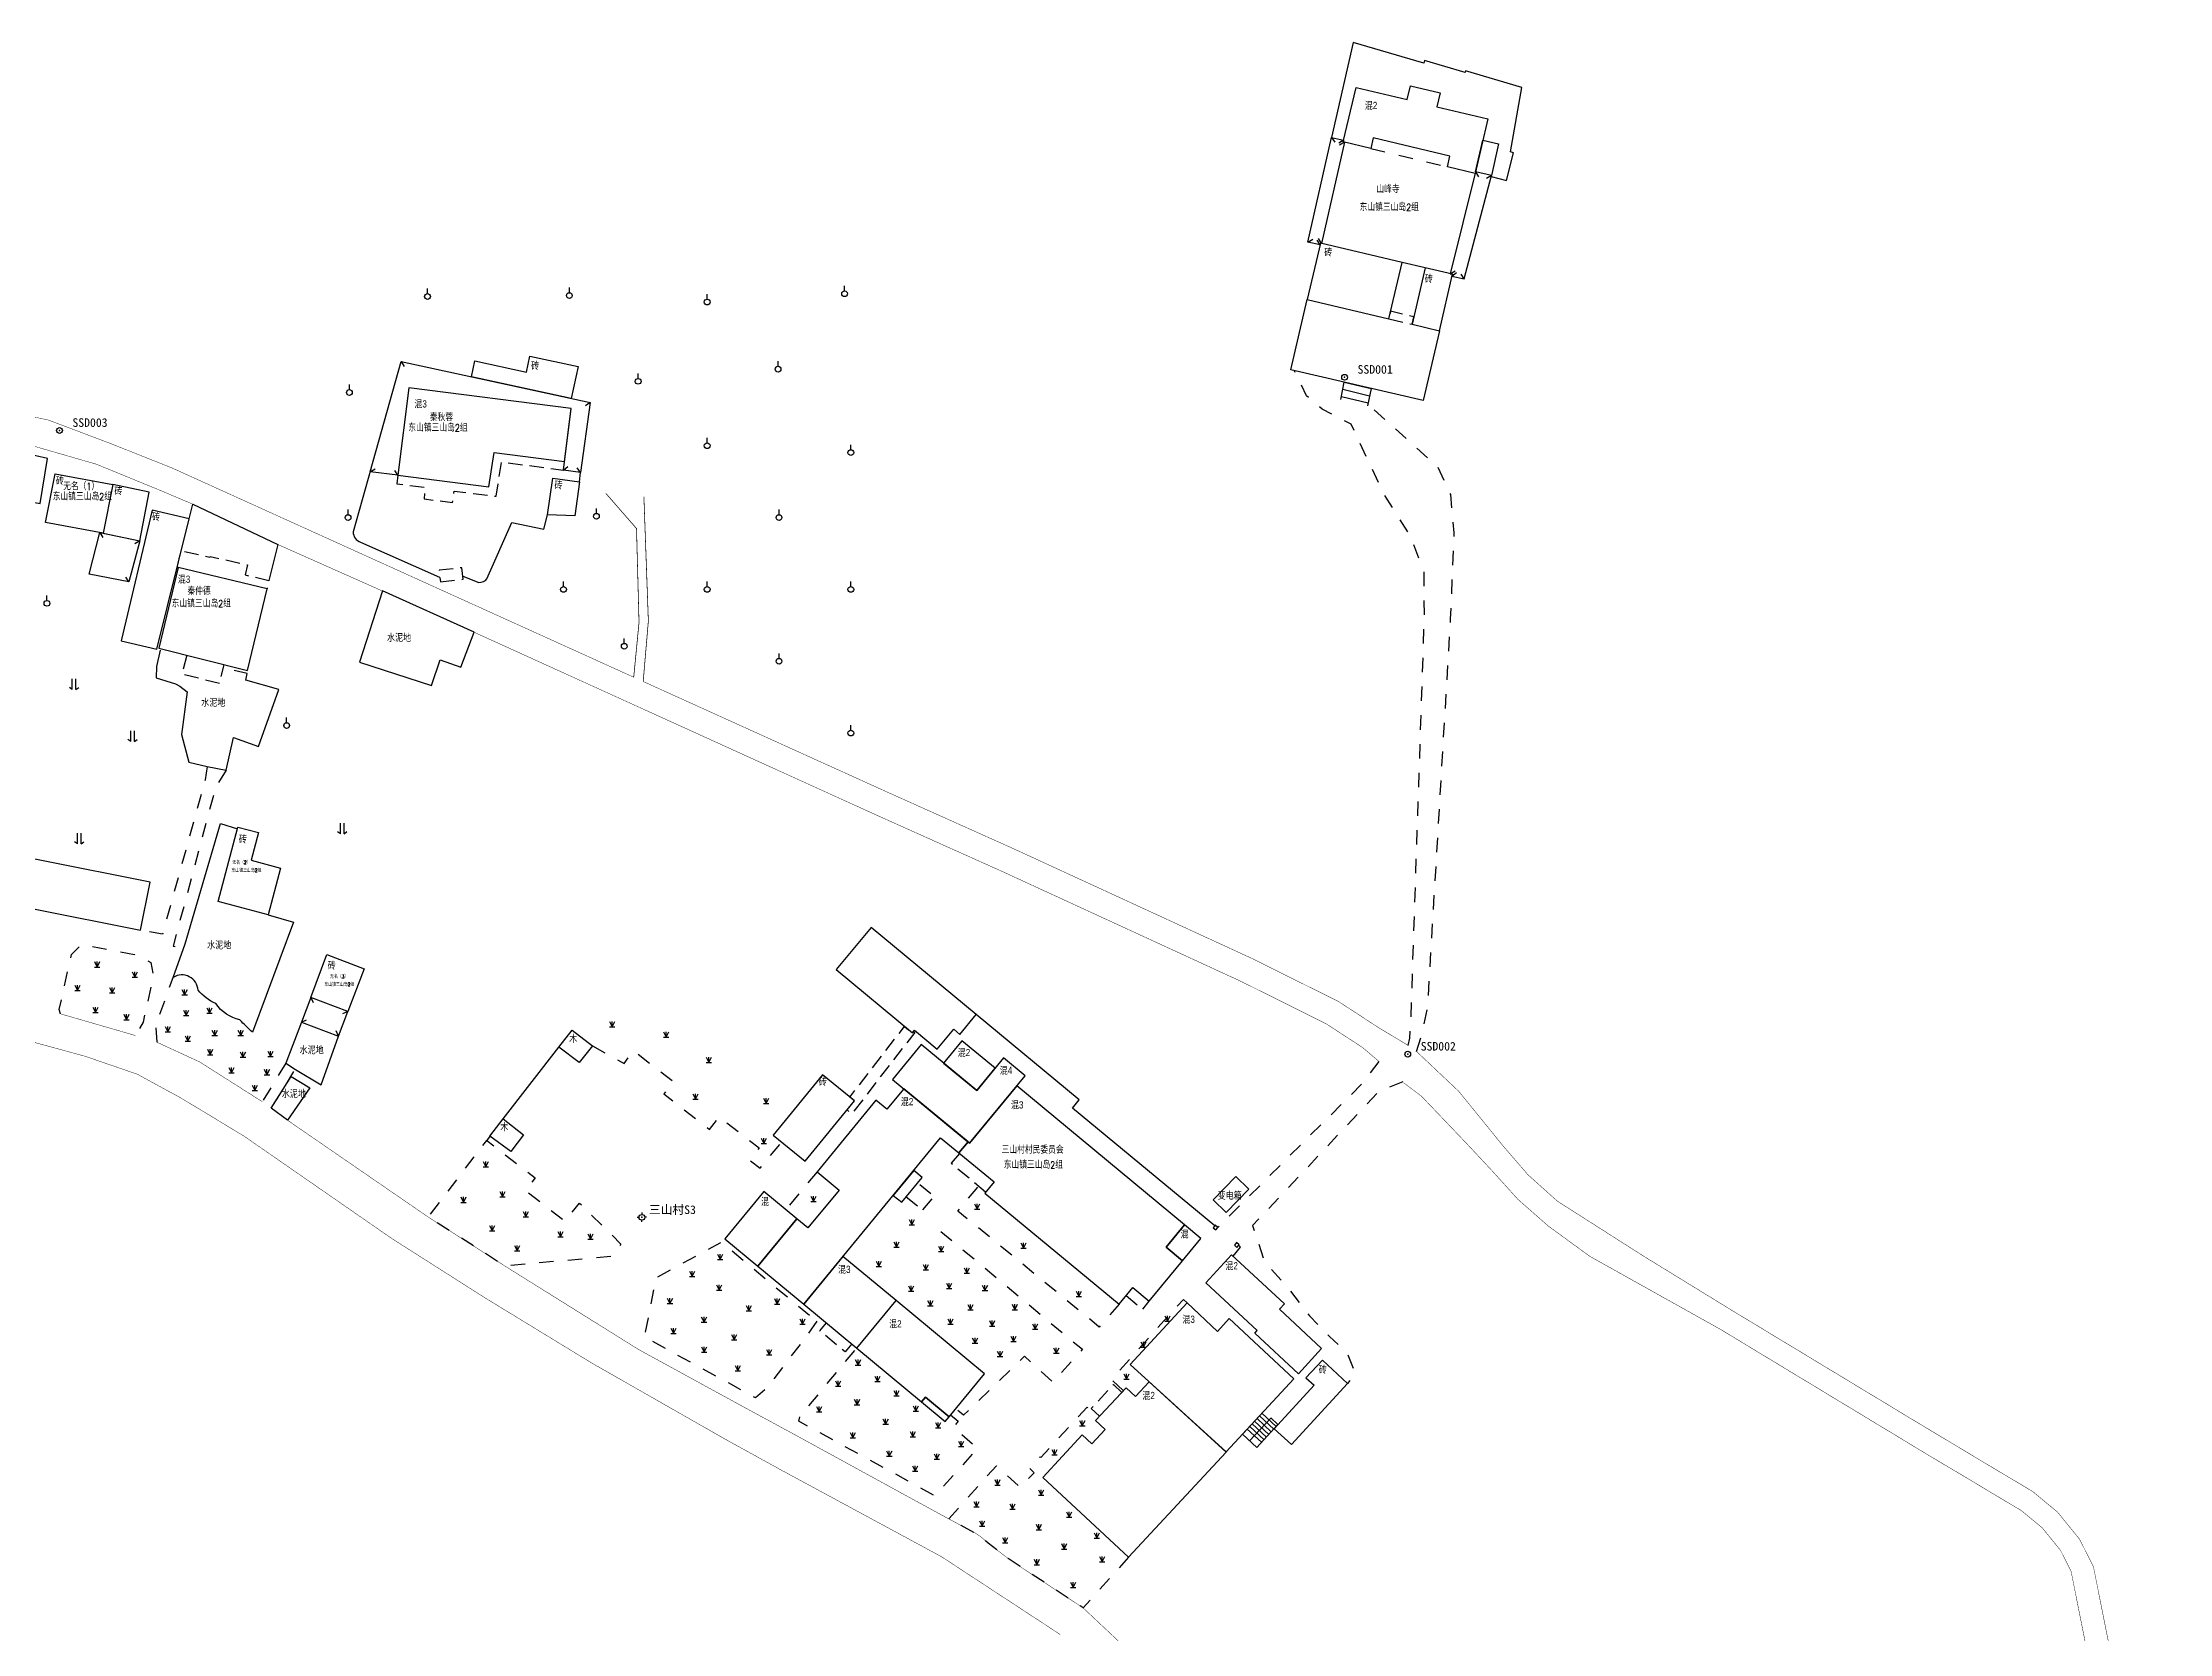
# Model space of a CAD drawing. Header units: millimetres. Extents: x 21943 to 23516, y 12107 to 14027.
# Drawn here: x 22992.5 to 23288.6, y 12977.2 to 13198.7 of the extents above; entities that cross this region are included whole.
import ezdxf
from ezdxf.enums import TextEntityAlignment as Align

# ---------------------------------------------------------------- set-up
doc = ezdxf.new("R2010")
doc.units = ezdxf.units.MM
for name, pattern in [('B10012', [0]), ('X2', [10, 8, -2]), ('X5', [3, 2, -1]), ('X6', [4, 2, -2])]:
    doc.linetypes.add(name, pattern=pattern)
for name, color, linetype in [('$TD_AUDIT_GENERATED_(2AF)', 4, 'Continuous'), ('$TD_AUDIT_GENERATED_(2B2)', 221, 'Continuous'), ('$TD_AUDIT_GENERATED_(2B3)', 4, 'X6'), ('$TD_AUDIT_GENERATED_(2B4)', 7, 'wq'), ('$TD_AUDIT_GENERATED_(2B5)', 2, 'Continuous'), ('$TD_AUDIT_GENERATED_(2B6)', 7, 'Continuous'), ('$TD_AUDIT_GENERATED_(2B7)', 7, 'Continuous'), ('$TD_AUDIT_GENERATED_(2BA)', 7, 'Continuous'), ('$TD_AUDIT_GENERATED_(2BB)', 4, 'Continuous'), ('$TD_AUDIT_GENERATED_(2BD)', 6, 'Continuous'), ('$TD_AUDIT_GENERATED_(2C2)', 7, 'Continuous'), ('$TD_AUDIT_GENERATED_(2C3)', 2, 'Continuous'), ('KZD', 1, 'Continuous'), ('ZBTZ', 3, 'Continuous')]:
    doc.layers.add(name, color=color, linetype=linetype)
doc.styles.add('$TD_AUDIT_GENERATED_(2CC)', font='simhei.ttf')
doc.styles.add('HZ', font='rs.shx', dxfattribs={"width": 0.8, "bigfont": 'hztxt.shx'})
doc.styles.get("Standard").update_dxf_attribs({"font": 'arial.ttf'})
doc.linetypes.add('10422', pattern='A,1,[150,AAA.SHX,S=1,R=0,X=0,Y=1],2,[177,AAA.SHX,S=1,R=0,X=0,Y=0.8],1', length=4)
doc.linetypes.add('1161', pattern='A,0,[149,AAA.SHX,S=0.15,R=0,X=0,Y=0],-1.6', length=1.6)
doc.linetypes.add('443', pattern='A,9.4,[169,AAA.SHX,S=1,R=0,X=0,Y=0.15],0.6', length=10)
doc.linetypes.add('wq', pattern='A,5.4,[169,AAA.SHX,S=1,R=0,X=0,Y=-1.15],0.6', length=6)

# ---------------------------------------------------------------- blocks, each defined once
blk = doc.blocks.new('921001')
blk.add_line((0, 0.8), (0, 2.2))
blk.add_circle((0, 0), 0.8)
blk = doc.blocks.new('gc124')
for p, q in [((-0.75, 1.5), (0, 0)), ((-0.75, 0), (0.75, 0)), ((0, 0), (0, 1.5)), ((0, 0), (0.75, 1.5))]:
    blk.add_line(p, q)
blk = doc.blocks.new('gc117')
blk.add_circle((0, 0), 0.8)
blk.add_point((0, 0))
blk = doc.blocks.new('gc116')
for p, q in [((-1.3, 0), (-0.8, 0)), ((0, 1.3), (0, 0.8)), ((1.3, 0), (0.8, 0)), ((0, -1.3), (0, -0.8))]:
    blk.add_line(p, q)
blk.add_circle((0, 0), 0.8)
blk.add_point((0, 0))
blk = doc.blocks.new('951001')
for p, q in [((-0.5, 0), (-1.31, 0.59)), ((-0.5, 0), (-0.5, 3)), ((0.5, 0), (0.5, 3)), ((0.5, 0), (1.3, 0.6))]:
    blk.add_line(p, q)

msp = doc.modelspace()

# ---------------------------------------------------------------- linework, layer by layer
at = {"layer": '$TD_AUDIT_GENERATED_(2AF)', "linetype": '10422', "flags": 128}
msp.add_lwpolyline([(23186.94, 13158.57), (23184.68, 13148.83), (23166.25, 13153.12), (23168.55, 13162.89)], dxfattribs=at)
at = {"layer": '$TD_AUDIT_GENERATED_(2B2)', "linetype": 'Continuous', "flags": 128}
for points in [[(23175.37, 13192.42), (23182.44, 13190.73), (23182.9, 13192.66), (23187.06, 13191.67), (23186.6, 13189.74), (23193.69, 13188.05), (23191.93, 13180.46), (23188.06, 13181.39), (23188.42, 13182.86), (23177.74, 13185.41), (23177.39, 13183.93), (23173.56, 13184.84)], [(23170.33, 13170.5), (23168.64, 13170.89), (23171.94, 13185.47), (23173.61, 13185.09), (23173.56, 13184.84), (23173.74, 13184.8), (23170.54, 13170.71), (23170.39, 13170.75)], [(23193, 13185.08), (23195.17, 13184.58), (23194.18, 13180.17), (23191.98, 13180.69)], [(23188.7, 13166.17), (23190.39, 13165.77), (23194.18, 13180.17), (23191.98, 13180.69), (23188.43, 13166.5), (23188.76, 13166.42)], [(23179.91, 13160.22), (23181.76, 13168.07), (23170.39, 13170.75), (23168.55, 13162.89)], [(23183.14, 13159.46), (23186.94, 13158.57), (23188.76, 13166.42), (23184.98, 13167.31)], [(23067.38, 13138.84), (23064.98, 13139.17), (23066.07, 13147.73), (23043.47, 13150.62), (23041.95, 13138.45), (23038.07, 13138.94), (23042.4, 13154.27), (23068.7, 13148.58)], [(23066.07, 13147.73), (23043.47, 13150.62), (23041.95, 13138.45), (23054.62, 13136.84), (23055.34, 13141.63), (23065.13, 13140.36)], [(22988.86, 13135.14), (22992.14, 13134.51), (22993.15, 13140.77), (22989.89, 13141.51)], [(22994.22, 13138.65), (23002.27, 13137.16), (23000.9, 13130.39), (22992.88, 13131.88)], [(23007.29, 13136.09), (23002.27, 13137.16), (23000.9, 13130.39), (23006, 13129.32)], [(23063.51, 13138.02), (23067.2, 13137.52), (23066.55, 13132.78), (23062.75, 13132.92)], [(23008.39, 13114.24), (23012.87, 13132.39), (23007.71, 13133.57), (23003.42, 13115.38)], [(23000.46, 13130.48), (23006, 13129.32), (23004.49, 13123.59), (22998.94, 13124.69)], [(23008.66, 13114.38), (23020.99, 13111.26), (23023.72, 13122.63), (23011.35, 13125.59)], [(23019.65, 13089.47), (23022.53, 13088.74), (23021.5, 13084.87), (23025.59, 13083.78), (23023.88, 13077.25), (23016.9, 13079.11)], [(22976.24, 13081.05), (23006.11, 13075.12), (23007.46, 13081.82), (22977.59, 13087.75)], [(23102.95, 13069.64), (23113.57, 13060.84), (23113.86, 13061.19), (23117, 13058.58), (23119.33, 13061.33), (23120.19, 13060.63), (23122.45, 13063.4), (23107.82, 13075.52)], [(23034.97, 13063.82), (23029.8, 13065.78), (23032.06, 13071.72), (23037.22, 13069.76)], [(23028.5, 13062.34), (23033.66, 13060.38), (23034.97, 13063.82), (23029.8, 13065.78)], [(23117.92, 13056.64), (23122.54, 13052.81), (23125.08, 13055.9), (23120.46, 13059.72)], [(23110.82, 13054.33), (23121.54, 13045.5), (23129.27, 13054.87), (23126.27, 13057.34), (23122.54, 13052.81), (23114.81, 13059.2)], [(23120.05, 13044.12), (23124.94, 13040.08), (23123.66, 13038.54), (23142.35, 13023.09), (23144.26, 13025.37), (23146.56, 13023.47), (23151.2, 13029.11), (23148.91, 13031), (23151.46, 13034.1), (23128.09, 13053.44), (23121.54, 13045.5), (23121.33, 13045.67)], [(23092.06, 13028.37), (23098.45, 13023.08), (23117.5, 13046.23), (23120.05, 13044.12), (23121.33, 13045.67), (23112.36, 13053.06), (23110, 13050.21), (23108.47, 13051.49), (23100.29, 13041.5), (23103.37, 13038.96), (23099.03, 13033.69), (23097.49, 13034.96)], [(23110.91, 13038.22), (23112.08, 13037.26), (23114.94, 13040.7), (23113.75, 13041.68)], [(23160.42, 13039.08), (23157.25, 13035.84), (23155.43, 13037.6), (23158.6, 13040.84)], [(23151.46, 13034.1), (23148.91, 13031), (23151.2, 13029.11), (23153.74, 13032.21)], [(23157.99, 13029.95), (23165.38, 13023.12), (23164.69, 13022.37), (23170.53, 13016.92), (23167.32, 13013.38), (23161.27, 13019.04), (23161.58, 13019.41), (23154.44, 13026.05)], [(23157.67, 13021.07), (23166.69, 13012.69), (23157.25, 13002.5), (23143.89, 13014.67), (23151.82, 13023.24), (23156.05, 13019.29)], [(23174.17, 13012.04), (23170.67, 13015.26), (23168.37, 13012.8), (23169.49, 13011.79), (23163.93, 13005.74), (23166.34, 13003.52)], [(23146.54, 13012.26), (23157.26, 13002.49), (23143.67, 12987.86), (23131.73, 12998.95), (23137.22, 13004.88), (23138.54, 13003.63), (23140.39, 13005.63), (23139.08, 13006.86), (23143.33, 13011.45), (23144.63, 13010.23)], [(23114.84, 13009.49), (23118.14, 13006.75), (23118.68, 13007.41), (23115.39, 13010.15)]]:
    msp.add_lwpolyline(points, close=True, dxfattribs=at)
at = {"layer": '$TD_AUDIT_GENERATED_(2B2)', "linetype": 'X5', "flags": 128}
for points in [[(23179.91, 13160.22), (23183.14, 13159.46), (23183.38, 13160.51), (23180.16, 13161.27)], [(23047.85, 13123.62), (23051.01, 13123.98), (23050.83, 13125.58), (23047.67, 13125.22)]]:
    msp.add_lwpolyline(points, close=True, dxfattribs=at)
at = {"layer": '$TD_AUDIT_GENERATED_(2B2)', "linetype": 'Continuous', "elevation": 18.68, "flags": 128}
msp.add_lwpolyline([(23052.19, 13152.15), (23052.67, 13154.36), (23059.85, 13152.81), (23060.33, 13155.02), (23067.03, 13153.57), (23066.07, 13149.15)], close=True, dxfattribs=at)
at = {"layer": '$TD_AUDIT_GENERATED_(2B2)', "color": 2, "linetype": '1161', "flags": 128}
for points, elevation in [([(23039.78, 13122.34), (23036.6, 13112.44), (23046.61, 13109.19), (23047.81, 13112.74), (23050.71, 13111.73), (23052.54, 13116.6)], 19.42), ([(23027.06, 13054.74), (23029.67, 13053.2), (23026.56, 13048.68), (23024.3, 13050.34)], 19.01)]:
    msp.add_lwpolyline(points, close=True, dxfattribs=dict(at, elevation=elevation))
at = {"layer": '$TD_AUDIT_GENERATED_(2B2)', "flags": 128}
for points in [[(23069.01, 13059.01), (23067.16, 13056.69), (23064.36, 13058.86), (23066.18, 13061.2)], [(23094.21, 13046.61), (23098.65, 13042.97), (23105.5, 13051.38), (23101.04, 13054.98)], [(23056.58, 13048.85), (23059.43, 13046.66), (23057.66, 13044.3), (23054.73, 13046.47)], [(23087.48, 13032.16), (23092.06, 13028.37), (23097.49, 13034.96), (23092.91, 13038.75)], [(23155.81, 13033.41), (23156.11, 13033.76), (23155.74, 13034.05), (23155.45, 13033.7)], [(23159.05, 13031.32), (23158.7, 13031.64), (23158.4, 13031.29), (23158.75, 13030.97)], [(23098.45, 13023.08), (23105.84, 13016.95), (23111.31, 13023.56), (23103.9, 13029.7)]]:
    msp.add_lwpolyline(points, close=True, dxfattribs=at)
at = {"layer": '$TD_AUDIT_GENERATED_(2B2)', "color": 6, "linetype": 'X5', "elevation": 3.99, "flags": 128}
msp.add_lwpolyline([(23105.5, 13051.38), (23104.86, 13051.9), (23112.49, 13061.74), (23113.57, 13060.84), (23113.73, 13061.03), (23113.91, 13060.89), (23105.14, 13049.58), (23104.47, 13050.12)], close=True, dxfattribs=at)
at = {"layer": '$TD_AUDIT_GENERATED_(2B2)', "linetype": 'X6', "elevation": 6.78, "flags": 128}
msp.add_lwpolyline([(23100.27, 13020.69), (23098.75, 13018.53), (23093.26, 13011.35), (23091.73, 13010.04), (23091.73, 13010.04), (23076.3, 13018.48), (23077.87, 13026.76), (23086.99, 13031.7)], close=True, dxfattribs=at)
at = {"layer": '$TD_AUDIT_GENERATED_(2B2)', "linetype": 'Continuous', "flags": 128}
msp.add_lwpolyline([(23105.84, 13016.95), (23114.84, 13009.49), (23115.39, 13010.15), (23118.68, 13007.41), (23123.6, 13013.38), (23111.31, 13023.56)], dxfattribs=at)
at = {"layer": '$TD_AUDIT_GENERATED_(2B3)', "linetype": 'X6', "flags": 128}
msp.add_lwpolyline([(23177.39, 13183.93), (23188.06, 13181.39)], dxfattribs=at)
at = {"layer": '$TD_AUDIT_GENERATED_(2B3)', "color": 4, "linetype": 'X5', "flags": 128}
for points in [[(23041.95, 13138.45), (23041.81, 13137.26), (23045.72, 13136.75), (23045.59, 13135.16), (23049.55, 13134.64), (23049.76, 13136.23), (23055.63, 13135.53), (23056.35, 13140.29), (23064.98, 13139.17), (23065.13, 13140.36)], [(23011.35, 13125.59), (23011.2, 13125.63), (23011.77, 13127.95), (23015.75, 13127.04), (23015.78, 13127.16), (23020.99, 13125.97), (23020.66, 13124.57), (23023.99, 13123.81), (23023.72, 13122.63)], [(23112.72, 13038.03), (23114.99, 13036.15), (23116.59, 13038.04), (23114.3, 13039.94)], [(23105.14, 13017.53), (23104.22, 13016.42), (23100.68, 13019.36), (23101.59, 13020.47)], [(23139.64, 13007.47), (23138.47, 13008.55), (23141.55, 13011.89), (23142.72, 13010.8)]]:
    msp.add_lwpolyline(points, dxfattribs=at)
for points, elevation in [([(23012.55, 13113.39), (23011.9, 13110.81), (23017.1, 13109.5), (23017.75, 13112.08)], 19.8), ([(23120.12, 13044.06), (23118.98, 13042.68), (23123.8, 13038.7)], 4.94), ([(23143.33, 13024.26), (23145.63, 13022.35), (23146.56, 13023.47)], 3.5)]:
    msp.add_lwpolyline(points, dxfattribs=dict(at, elevation=elevation))
at = {"layer": '$TD_AUDIT_GENERATED_(2B3)', "linetype": 'X6', "elevation": 3.44, "flags": 128}
msp.add_lwpolyline([(23100.29, 13041.5), (23095.95, 13036.23)], dxfattribs=at)
at = {"layer": '$TD_AUDIT_GENERATED_(2B4)', "linetype": 'wq', "flags": 128}
for points, elevation in [([(23194.14, 13180.03), (23196.28, 13179.47), (23197.24, 13183.34), (23196.83, 13183.45), (23198.44, 13192.4), (23190.6, 13194.74), (23190.53, 13194.52), (23184.89, 13196.17), (23184.79, 13195.82), (23174.94, 13198.68), (23171.94, 13185.47)], 20.47), ([(23184.98, 13167.31), (23181.76, 13168.07)], 16.54), ([(23067.2, 13137.52), (23067.38, 13138.84)], 18.68), ([(23155.68, 13033.98), (23135.85, 13050.36), (23136.8, 13051.5), (23122.45, 13063.4)], 3.63), ([(23158.22, 13029.74), (23159.27, 13031.02), (23159, 13031.26)], 3.8)]:
    msp.add_lwpolyline(points, dxfattribs=dict(at, elevation=elevation))
at = {"layer": '$TD_AUDIT_GENERATED_(2B4)', "linetype": 'wq', "elevation": 18.68, "flags": 128}
for points in [[(23038.23, 13139.5), (23035.72, 13130.59, 0.337135), (23036.75, 13129.13), (23047.74, 13124.26)], [(23050.96, 13124.4), (23053.22, 13123.54, 0.252058), (23054.34, 13124.04), (23057.81, 13131.86), (23062.24, 13130.94), (23062.75, 13132.92), (23062.75, 13132.92), (23062.75, 13132.92)]]:
    msp.add_lwpolyline(points, format="xyb", dxfattribs=at)
at = {"layer": '$TD_AUDIT_GENERATED_(2B4)', "linetype": 'wq', "flags": 128}
msp.add_lwpolyline([(23056.58, 13048.85), (23064.36, 13058.86)], dxfattribs=at)
at = {"layer": '$TD_AUDIT_GENERATED_(2B6)', "linetype": 'Continuous'}
for p, q in [((23159.52, 13004.96), (23162.47, 13008.14)), ((23162.53, 13004.21), (23160.54, 13006.06)), ((23162.86, 13004.58), (23160.88, 13006.42)), ((23163.2, 13004.95), (23161.22, 13006.79)), ((23164.45, 13006.31), (23161.51, 13003.11)), ((23163.54, 13005.32), (23161.56, 13007.16)), ((23163.88, 13005.69), (23161.9, 13007.52)), ((23164.22, 13006.06), (23162.24, 13007.89)), ((23161.51, 13003.11), (23159.52, 13004.96)), ((23162.19, 13003.85), (23160.2, 13005.69))]:
    msp.add_line(p, q, dxfattribs=at)
at = {"layer": '$TD_AUDIT_GENERATED_(2B6)', "linetype": 'Continuous', "flags": 128}
msp.add_lwpolyline([(23163.46, 13007.22), (23160.52, 13004.03)], dxfattribs=at)
at = {"layer": '$TD_AUDIT_GENERATED_(2B6)', "linetype": 'Continuous', "elevation": 3.9, "flags": 128}
msp.add_lwpolyline([(23164.45, 13006.31), (23163.46, 13007.23)], dxfattribs=at)
at = {"layer": '$TD_AUDIT_GENERATED_(2BA)', "linetype": 'B10012'}
for p, q in [((23171.94, 13185.47), (23172.37, 13184.79)), ((23173.61, 13185.09), (23172.94, 13184.66)), ((23173.74, 13184.8), (23173.06, 13184.38)), ((23191.98, 13180.69), (23192.4, 13180)), ((23194.18, 13180.17), (23193.5, 13179.76)), ((23168.64, 13170.89), (23169.32, 13171.32)), ((23170.33, 13170.5), (23169.91, 13171.18)), ((23170.54, 13170.71), (23170.12, 13171.39)), ((23188.43, 13166.5), (23189.12, 13166.92)), ((23188.7, 13166.17), (23189.32, 13166.66)), ((23190.39, 13165.77), (23189.98, 13166.45)), ((23042.4, 13154.27), (23042.81, 13153.58)), ((23068.7, 13148.58), (23068.04, 13148.12)), ((23038.07, 13138.94), (23038.77, 13139.33)), ((23064.98, 13139.17), (23065.61, 13139.66)), ((23067.38, 13138.84), (23066.89, 13139.48)), ((23041.95, 13138.45), (23041.51, 13139.12)), ((23000.46, 13130.48), (23000.88, 13129.79)), ((23006, 13129.32), (23005.32, 13128.9)), ((23004.49, 13123.59), (23004.07, 13124.27)), ((23029.8, 13065.78), (23030.13, 13065.05)), ((23028.5, 13062.34), (23029.23, 13062.67)), ((23034.97, 13063.82), (23034.24, 13063.5)), ((23033.66, 13060.38), (23033.33, 13061.11))]:
    msp.add_line(p, q, dxfattribs=at)
at = {"layer": '$TD_AUDIT_GENERATED_(2BB)', "linetype": 'Continuous', "flags": 128}
for points, const_width, elevation in [([(22819.08, 13130.16), (22819.08, 13130.16), (22819.08, 13130.16), (22823.56, 13130.67), (22827.2, 13132.24), (22834.12, 13136.98), (22865.51, 13155.91), (22869.68, 13157.45), (22874.31, 13158.23), (22880.57, 13158.34), (22904.63, 13154.94), (22913.9, 13154.21), (22940.17, 13155.09), (22947.02, 13154.17), (22961.08, 13152.51), (22972.05, 13150.66), (22993.28, 13146.13), (23001.89, 13142.88), (23010.47, 13139.47)], 0.06, 19.51), ([(22993.28, 13146.13), (23001.89, 13142.88), (23010.47, 13139.47), (23074.77, 13110.34)], 0.06, 3.73), ([(22989.37, 13143.04), (22999.94, 13139.99), (23008.95, 13136.3), (23013.39, 13134.42), (23025.24, 13128.8), (23039.78, 13122.34), (23052.54, 13116.6), (23108.85, 13091.02), (23126.14, 13083.27), (23159.35, 13067.99), (23171.16, 13062.11), (23176.25, 13058.8), (23178.51, 13056.87), (23178.51, 13056.87)], 0.06, 3.73), ([(23076.09, 13109.74), (23076.81, 13118.16), (23076.19, 13135.45)], 0.1, -0.04), ([(23076.09, 13109.74), (23110.29, 13094.25), (23127.6, 13086.49), (23160.87, 13071.18), (23172.92, 13065.19), (23178.37, 13061.63), (23182.58, 13059.09), (23182.58, 13059.09), (23182.58, 13059.09)], 0.06, 3.73), ([(22994.94, 13063.49), (22994.94, 13063.49), (23005.41, 13060.46)], 0.06, 19.04), ([(22990.73, 13059.67), (22998.38, 13057.58), (23005.63, 13055.09), (23011.61, 13051.84), (23020.49, 13046.48), (23041.13, 13032.18), (23053.99, 13024), (23068.89, 13014.9), (23087.51, 13004.28), (23095.2, 13000.04), (23117.61, 12987.93), (23134.17, 12977.08)], 0.06, 4.42), ([(23008.41, 13059.52), (23008.41, 13059.52), (23014.34, 13056.79), (23023.06, 13051.25)], 0.06, 19.04), ([(23288.56, 12933.62), (23278.01, 12986.52), (23276.08, 12990.35), (23273.01, 12994.13), (23269.55, 12996.99), (23255.59, 13005.33), (23227.47, 13022.33), (23215.29, 13029.81), (23203.38, 13037.4), (23199.28, 13041.08), (23195.81, 13045.1), (23189.63, 13052.71), (23189.63, 13052.71), (23183.78, 13058.23)], 0.06, 4.42), ([(23285.28, 12933.87), (23274.9, 12985.87), (23273.42, 12988.81), (23270.89, 12991.93), (23267.99, 12994.33), (23254.28, 13002.51), (23226.14, 13019.53), (23207.89, 13029.73), (23202.09, 13033.96), (23197.88, 13037.66), (23194.41, 13041.5), (23190.73, 13045.44), (23184.44, 13052.03), (23181.97, 13053.88)], 0.06, 19.04), ([(23024.29, 13050.34), (23026.56, 13048.68), (23046.17, 13035.19), (23056.81, 13028.4), (23075.38, 13016.8), (23090.19, 13008.7), (23097.3, 13004.85), (23115.37, 12994.96), (23118.64, 12993.18), (23122.53, 12991.1), (23123.2, 12990.61), (23124.11, 12989.81), (23127.17, 12987.47), (23137.35, 12980.79), (23148.84, 12969.99)], 0.06, 19.04)]:
    msp.add_lwpolyline(points, dxfattribs=dict(at, const_width=const_width, elevation=elevation))
at = {"layer": '$TD_AUDIT_GENERATED_(2BB)', "linetype": 'X6', "flags": 128}
for points, elevation in [([(23182.58, 13059.09), (23182.81, 13060.09), (23182.96, 13061.92), (23184.85, 13118.48), (23184.84, 13124.94), (23182.85, 13130.14), (23179.31, 13135.66), (23174.64, 13145.56), (23170.62, 13147.64), (23168.46, 13149.51), (23166.73, 13153.01)], 3.85), ([(23183.78, 13058.23), (23184.56, 13060.78), (23185.32, 13064.53), (23188.51, 13118.42), (23188.81, 13125.61), (23189.02, 13130.42), (23188.53, 13135.76), (23186.77, 13139.53), (23177.31, 13148.08), (23177.03, 13148.54), (23177.03, 13148.54), (23177.03, 13148.54)], 3.85), ([(23015.37, 13097.9), (23015.1, 13096.06), (23009.17, 13074.57), (23006.11, 13075.12)], 18.79), ([(22994.94, 13063.49), (22994.79, 13064.08), (22996.48, 13071.75), (22997.92, 13073.16), (23005.27, 13071.72), (23007.56, 13070.64), (23007.89, 13068.82), (23006.45, 13062.32), (23005.41, 13060.46)], 19.27), ([(23008.41, 13059.52), (23008.26, 13061.95), (23010.65, 13068.56)], 19.07), ([(23026.32, 13056.61), (23026.32, 13056.61), (23023.06, 13051.25)], 19.56), ([(23178.51, 13056.87), (23176.34, 13053.91), (23156.11, 13033.76), (23156.11, 13033.76), (23156.11, 13033.76)], 3.73), ([(23181.87, 13054.03), (23181.87, 13054.03), (23181.87, 13054.03), (23181.87, 13054.03), (23181.87, 13054.03), (23181.87, 13054.03), (23181.87, 13054.03), (23178.54, 13052.71), (23160.94, 13034.01), (23162.47, 13029.38), (23163.01, 13028.48), (23165.65, 13025.59), (23168.86, 13021.44), (23171.64, 13018.58), (23174.05, 13016.38), (23175.24, 13013.46), (23174.17, 13012.04)], 4.08), ([(23117.54, 13033.21), (23137.24, 13016.79), (23133.15, 13012.22), (23129.18, 13015.84), (23120.7, 13007.61), (23119.59, 13008.52)], 3.54), ([(23142.94, 13011.04), (23141.29, 13012.57), (23146.81, 13018.77), (23147.28, 13018.33)], 3.46), ([(23118.88, 13007.66), (23119.96, 13006.77), (23119.28, 13006), (23122.63, 13002.99), (23116.69, 12996.41), (23116.69, 12996.41), (23097.76, 13006.77), (23097.76, 13006.77), (23097.94, 13007.48), (23105.83, 13016.96)], 3.4), ([(23143.68, 12987.85), (23137.35, 12980.79), (23127.17, 12987.47), (23124.11, 12989.81), (23123.2, 12990.61), (23122.53, 12991.1), (23118.64, 12993.18), (23125.28, 13000.59), (23128.57, 12997.61), (23130.51, 12999.59), (23129.91, 13000.18), (23131.37, 13001.84), (23131.46, 13001.73), (23137.89, 13008.75), (23139.48, 13007.29)], 3.15)]:
    msp.add_lwpolyline(points, dxfattribs=dict(at, elevation=elevation))
at = {"layer": '$TD_AUDIT_GENERATED_(2BB)', "linetype": 'X2', "const_width": 0.1, "elevation": -0.06, "flags": 128}
msp.add_lwpolyline([(23074.77, 13110.34), (23075.51, 13117.94), (23075.16, 13131.03), (23070.9, 13135.92)], dxfattribs=at)
at = {"layer": '$TD_AUDIT_GENERATED_(2BB)', "linetype": 'X6', "elevation": 18.76, "flags": 128}
msp.add_lwpolyline([(23018.03, 13097.39), (23016.56, 13095.03), (23010.64, 13072.89), (23010.64, 13072.89), (23011.79, 13072.84, 0.299829), (23012.3, 13073.25)], format="xyb", dxfattribs=at)
at = {"layer": '$TD_AUDIT_GENERATED_(2BB)', "linetype": 'X6', "flags": 128}
for points in [[(23069.01, 13059.01), (23073.42, 13056.59), (23074.76, 13058.33), (23080.3, 13054.06), (23078.97, 13052.33), (23085.34, 13047.4), (23086.68, 13049.14), (23092.24, 13044.85), (23090.91, 13043.12), (23092.38, 13042), (23095.38, 13045.65)], [(23024.3, 13050.34), (23027.66, 13055.74)], [(23054.73, 13046.47), (23054.3, 13045.87), (23061.05, 13040.66), (23059.71, 13038.91), (23065.21, 13034.64), (23067.23, 13037.13), (23072.99, 13031.44), (23071.67, 13029.7), (23056.81, 13028.4), (23046.17, 13035.19), (23054.3, 13045.87)], [(23142.35, 13023.09), (23139.59, 13019.89), (23119.91, 13036.03), (23122.8, 13039.53)], [(23151.82, 13023.24), (23151.3, 13023.74), (23147.75, 13019.8), (23148.23, 13019.36)]]:
    msp.add_lwpolyline(points, dxfattribs=at)
at = {"layer": '$TD_AUDIT_GENERATED_(2BD)', "color": 6, "linetype": 'Continuous'}
for p, q in [((23173.22, 13148.98), (23173.7, 13151.39)), ((23173.3, 13149.43), (23177.03, 13148.54)), ((23173.5, 13150.41), (23177.23, 13149.52)), ((23177.43, 13150.52), (23176.94, 13148.1))]:
    msp.add_line(p, q, dxfattribs=at)
at = {"layer": '$TD_AUDIT_GENERATED_(2BD)', "linetype": 'Continuous'}
msp.add_line((23173.7, 13151.39), (23177.43, 13150.52), dxfattribs=at)
at = {"layer": '测试_(2B1)', "color": 2, "linetype": '1161', "flags": 128}
msp.add_lwpolyline([(23012.87, 13132.39), (23013.39, 13134.42), (23025.24, 13128.8), (23023.99, 13123.81)], dxfattribs=at)
for points, elevation in [([(23008.86, 13114.08), (23008.35, 13111.84), (23008.26, 13110.26), (23010.96, 13109.4), (23011.59, 13109.07), (23012.6, 13108.3), (23011.82, 13102.35), (23012.81, 13098.5), (23015.37, 13097.9), (23018.03, 13097.39), (23019.05, 13101.94), (23022.52, 13100.71), (23025.37, 13108.63), (23020.77, 13109.94), (23020.95, 13110.86), (23019.13, 13111.25)], 18.93), ([(23028.5, 13062.34), (23026.32, 13056.61), (23027.66, 13055.74), (23031.27, 13053.58), (23033.66, 13060.38)], 18.45)]:
    msp.add_lwpolyline(points, dxfattribs=dict(at, elevation=elevation))
msp.add_lwpolyline([(23023.88, 13077.25), (23027.39, 13076.23), (23021.69, 13060.93, -0.019209), (23019.94, 13062.65, -0.192512), (23016.6, 13064.9, -0.105322), (23014.12, 13066.77, 0.569907), (23010.65, 13068.56), (23012.3, 13073.25), (23017.23, 13089.98), (23019.59, 13089.24)], format="xyb", dxfattribs=at)

# ---------------------------------------------------------------- block references
at = {"layer": 'KZD', "linetype": 'Continuous', "xscale": 0.5, "yscale": 0.5}
for name, p in [('gc117', (23173.75, 13152.08)), ('gc117', (22994.82, 13144.68)), ('gc117', (23182.54, 13057.87)), ('gc116', (23075.91, 13035.16))]:
    msp.add_blockref(name, p, dxfattribs=at)
at = {"layer": 'ZBTZ', "linetype": 'Continuous', "xscale": 0.5, "yscale": 0.5, "zscale": 0.5}
for name, p in [('921001', (23046.06, 13163.33)), ('921001', (23065.81, 13163.46)), ('921001', (23085, 13162.56)), ('921001', (23104.13, 13163.71)), ('921001', (23094.87, 13153.21)), ('921001', (23075.39, 13151.52)), ('921001', (23035.19, 13149.97)), ('921001', (23085, 13142.56)), ('921001', (23105, 13141.6)), ('921001', (23035, 13132.56)), ('921001', (23069.58, 13132.74)), ('921001', (23095, 13132.56)), ('921001', (22993.08, 13120.62)), ('921001', (23065, 13122.56)), ('921001', (23085, 13122.56)), ('921001', (23105, 13122.56)), ('921001', (23073.45, 13114.64)), ('921001', (23095, 13112.56)), ('951001', (22996.85, 13108.61)), ('921001', (23026.45, 13103.61)), ('951001', (23005, 13101.38)), ('921001', (23105, 13102.56)), ('951001', (23034.19, 13088.54)), ('951001', (22997.58, 13087.13))]:
    msp.add_blockref(name, p, dxfattribs=at)
at = {"layer": 'ZBTZ', "linetype": 'Continuous', "xscale": 0.5, "yscale": 0.5}
for p in [(23000.07, 13070), (23005.32, 13068.6), (22997.34, 13066.72), (23002.16, 13066.39), (23012.25, 13066.13), (22999.84, 13063.66), (23004.15, 13062.67), (23012.47, 13063.25), (23015.72, 13063.57), (23071.76, 13061.66), (23009.92, 13060.99), (23012.68, 13059.68), (23016.43, 13060.46), (23020.05, 13060.48), (23079.28, 13060.23), (23015.79, 13057.8), (23020.37, 13057.46), (23024.2, 13057.54), (23085.22, 13056.7), (23018.78, 13055.27), (23022.01, 13052.79), (23023.71, 13055.01), (23083.39, 13051.62), (23093.2, 13051), (23092.9, 13045.45), (23054.17, 13042.18), (23056.49, 13038), (23051.09, 13037.24), (23059.77, 13035.22), (23099.79, 13037.35), (23122.58, 13036.31), (23055.08, 13033.26), (23064.56, 13032.45), (23068.75, 13032.1), (23113.48, 13034.12), (23058.56, 13030.48), (23086.82, 13029.29), (23111.37, 13031), (23117.57, 13030.39), (23129.06, 13030.87), (23082.91, 13026.92), (23108.88, 13028.31), (23115.43, 13027.84), (23121.16, 13027.37), (23079.82, 13023.18), (23086.68, 13025.01), (23094.74, 13023.09), (23113.41, 13024.86), (23118.7, 13025.26), (23123.68, 13024.96), (23136.74, 13024.14), (23084.56, 13020.58), (23090.79, 13022.15), (23098.26, 13020.29), (23116.07, 13022.85), (23118.86, 13020.3), (23121.66, 13022.28), (23127.85, 13022.3), (23149.09, 13020.69), (23080.3, 13018.98), (23088.76, 13018.12), (23122.29, 13017.65), (23124.68, 13020.03), (23127.66, 13017.89), (23130.65, 13019.59), (23084.59, 13016.38), (23093.63, 13016.03), (23106, 13014.6), (23125.77, 13015.78), (23133.61, 13016.25), (23145.75, 13017.09), (23089.28, 13013.78), (23103.24, 13011.65), (23108.71, 13012.31), (23143.4, 13012.63), (23105.86, 13009.08), (23111.36, 13010.31), (23100.6, 13008.08), (23109.85, 13006.37), (23114.05, 13008.18), (23117.16, 13005.85), (23137.23, 13006.13), (23105.27, 13004.46), (23113.65, 13004.6), (23120.37, 13003.27), (23110.36, 13001.91), (23113.95, 12999.81), (23116.98, 13001.49), (23133.34, 13002.09), (23125.42, 12997.9), (23131.51, 12996.47), (23122.51, 12994.86), (23127.52, 12994.55), (23123.3, 12992.15), (23131.19, 12991.68), (23135.38, 12993.42), (23139.24, 12990.51), (23126.49, 12989.83), (23134.72, 12988.99), (23130.89, 12986.81), (23140, 12987.2), (23135.94, 12983.65)]:
    msp.add_blockref('gc124', p, dxfattribs=at)

# ---------------------------------------------------------------- texts
at = {"layer": '$TD_AUDIT_GENERATED_(2B5)', "linetype": '443', "width": 0.8}
for s, p in [('\\M+5BBEC2', (23177.43, 13189.94)), ('\\M+5D7A9', (23171.47, 13169.53)), ('\\M+5D7A9', (23185.47, 13165.85)), ('\\M+5D7A9', (23061.04, 13153.74)), ('\\M+5BBEC3', (23045.1, 13148.4)), ('\\M+5D7A9', (22994.88, 13137.74)), ('\\M+5D7A9', (23003.03, 13136.31)), ('\\M+5D7A9', (23064.3, 13137.12)), ('\\M+5D7A9', (23008.26, 13132.7)), ('\\M+5BBEC3', (23012.16, 13124)), ('\\M+5D7A9', (23020.35, 13087.84)), ('\\M+5D7A9', (23032.72, 13070.26)), ('\\M+5C4BE', (23066.35, 13060.09)), ('\\M+5BBEC2', (23120.75, 13058.12)), ('\\M+5D7A9', (23101.1, 13054.08)), ('\\M+5BBEC4', (23126.6, 13055.64)), ('\\M+5BBEC2', (23112.83, 13051.28)), ('\\M+5BBEC3', (23128.16, 13050.83)), ('\\M+5C4BE', (23056.75, 13047.78)), ('\\M+5B1E4\\M+5B5E7\\M+5CFE4', (23157.75, 13038.26)), ('\\M+5BBEC', (23093.06, 13037.38)), ('\\M+5BBEC', (23151.46, 13032.86)), ('\\M+5BBEC3', (23104.09, 13027.94)), ('\\M+5BBEC2', (23158.02, 13028.44)), ('\\M+5BBEC2', (23111.2, 13020.35)), ('\\M+5BBEC3', (23152.03, 13020.99)), ('\\M+5D7A9', (23170.71, 13014)), ('\\M+5BBEC2', (23146.46, 13010.38))]:
    msp.add_text(s, height=1, dxfattribs=at).set_placement(p, align=Align.MIDDLE)
at = {"layer": '$TD_AUDIT_GENERATED_(2B7)', "linetype": 'Continuous', "style": 'HZ', "width": 0.8}
for s, height, p in [('\\M+5C9BD\\M+5B7E5\\M+5CBC2', 1, (23179.78, 13178.38)), ('\\M+5C7D8\\M+5C7EF\\M+5C8D8', 1, (23048, 13146.62)), ('\\M+5CEDE\\M+5C3FB\\M+5A3A81\\M+5A3A9', 1, (22997.84, 13137.02)), ('\\M+5C7D8\\M+5D6D9\\M+5B5C2', 1, (23014.26, 13122.44)), ('\\M+5CEDE\\M+5C3FB\\M+5A3A82\\M+5A3A9', 0.5, (23020.15, 13084.63)), ('\\M+5CEDE\\M+5C3FB\\M+5A3A83\\M+5A3A9', 0.5, (23033.76, 13068.74)), ('\\M+5C8FD\\M+5C9BD\\M+5B4E5\\M+5B4E5\\M+5C3F1\\M+5CEAF\\M+5D4B1\\M+5BBE1', 1, (23130.31, 13044.66))]:
    msp.add_text(s, height=height, dxfattribs=at).set_placement(p, align=Align.MIDDLE)
at = {"layer": '$TD_AUDIT_GENERATED_(2C2)', "linetype": 'Continuous', "style": 'HZ', "width": 0.8}
for height, p in [(1, (23179.96, 13175.74)), (1, (23047.51, 13145.04)), (1, (22998, 13135.47)), (1, (23014.56, 13120.58)), (0.5, (23020.85, 13083.45)), (0.5, (23033.78, 13067.58)), (1, (23130.41, 13042.45))]:
    msp.add_text('\\M+5B6AB\\M+5C9BD\\M+5D5F2\\M+5C8FD\\M+5C9BD\\M+5B5BA2\\M+5D7E9', height=height, dxfattribs=at).set_placement(p, align=Align.MIDDLE_CENTER)
at = {"layer": '$TD_AUDIT_GENERATED_(2C3)', "linetype": '443', "width": 0.8}
for p in [(23042.1, 13115.9), (23016.24, 13106.86), (23017.06, 13073.1), (23029.93, 13058.5), (23027.45, 13052.41)]:
    msp.add_text('\\M+5CBAE\\M+5C4E0\\M+5B5D8', height=1, dxfattribs=at).set_placement(p, align=Align.MIDDLE)
at = {"layer": 'KZD', "linetype": 'Continuous', "style": '$TD_AUDIT_GENERATED_(2CC)'}
for s, p in [('SSD001', (23178, 13153.18)), ('SSD003', (22999.07, 13145.78)), ('SSD002', (23186.79, 13058.97)), ('\\M+5C8FD\\M+5C9BD\\M+5B4E5S3', (23080.16, 13036.26))]:
    msp.add_text(s, height=1.2, dxfattribs=at).set_placement(p, align=Align.MIDDLE)

doc.saveas('drawing.dxf')
